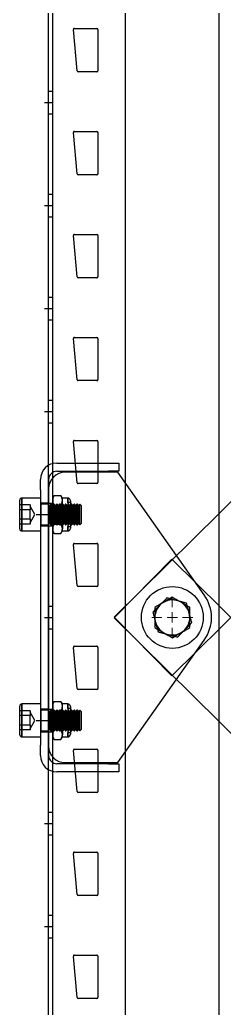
# Model space of a CAD drawing. Header units: millimetres. Extents: x 2140 to 223837, y 2113 to 170313.
# Drawn here: x 219967.7 to 220066.9, y 116754.7 to 117234.7 of the extents above; entities that cross this region are included whole.
import ezdxf

# ---------------------------------------------------------------- set-up
doc = ezdxf.new("R2010")
doc.units = ezdxf.units.MM
doc.layers.add('0_ANNOT_Dimensions', color=7, linetype='Continuous')
doc.layers.add('2.Стойка', color=7, linetype='Continuous')
for name, color, linetype, lineweight in [('16.СВЖ', 7, 'Continuous', 0), ('17.Метизы', 7, 'Continuous', 0), ('52.Труба СВЖ', 7, 'Continuous', 0), ('FORMAT', 7, 'Continuous', 0)]:
    doc.layers.add(name, color=color, linetype=linetype, lineweight=lineweight)
doc.styles.get("Standard").update_dxf_attribs({"font": 'isocpeur.ttf'})
doc.dimstyles.new('20', dxfattribs={"dimtxt": 20, "dimasz": 20, "dimexe": 10, "dimexo": 10, "dimgap": 10, "dimtad": 1, "dimdec": 0, "dimtxsty": 'Standard', "dimcen": 2.5, "dimadec": 0, "dimazin": 0, "dimtfac": 1, "dimtdec": 0, "dimtix": 1, "dimtmove": 0, "dimatfit": 3, "dimfxl": 1, "dimarcsym": 0})

# ---------------------------------------------------------------- blocks, each defined once
blk = doc.blocks.new('*U491')
at = {"layer": '2.Стойка', "color": 0, "linetype": 'ByBlock'}
for p, q in [((-120, 0), (-120, 12200)), ((-118, 0), (-118, 12200)), ((-82.67, 0), (-82.67, 12200)), ((-37.33, 0), (-37.33, 12200)), ((-106.09, 7480.45), (-108, 7500.45)), ((-107.5, 7501), (-96.55, 7501)), ((-96.05, 7500.5), (-96.05, 7480.5)), ((-96.55, 7480), (-105.6, 7480)), ((-120, 7470.5), (-118, 7470.5)), ((-122, 7465), (-118, 7465)), ((-120, 7459.5), (-118, 7459.5)), ((-106.09, 7430.45), (-108, 7450.45)), ((-107.5, 7451), (-96.55, 7451)), ((-96.05, 7450.5), (-96.05, 7430.5)), ((-96.55, 7430), (-105.6, 7430)), ((-120, 7420.5), (-118, 7420.5)), ((-122, 7415), (-118, 7415)), ((-120, 7409.5), (-118, 7409.5)), ((-106.09, 7380.45), (-108, 7400.45)), ((-107.5, 7401), (-96.55, 7401)), ((-96.05, 7400.5), (-96.05, 7380.5)), ((-96.55, 7380), (-105.6, 7380)), ((-120, 7370.5), (-118, 7370.5)), ((-122, 7365), (-118, 7365)), ((-120, 7359.5), (-118, 7359.5)), ((-106.09, 7330.45), (-108, 7350.45)), ((-107.5, 7351), (-96.55, 7351)), ((-96.05, 7350.5), (-96.05, 7330.5)), ((-96.55, 7330), (-105.6, 7330)), ((-120, 7320.5), (-118, 7320.5)), ((-122, 7315), (-118, 7315)), ((-120, 7309.5), (-118, 7309.5)), ((-107.5, 7301), (-96.55, 7301)), ((-106.09, 7280.45), (-108, 7300.45)), ((-96.05, 7300.5), (-96.05, 7280.5)), ((-96.55, 7280), (-105.6, 7280)), ((-120, 7270.5), (-118, 7270.5)), ((-122, 7265), (-118, 7265)), ((-120, 7259.5), (-118, 7259.5)), ((-106.09, 7230.45), (-108, 7250.45)), ((-107.5, 7251), (-96.55, 7251)), ((-96.05, 7250.5), (-96.05, 7230.5)), ((-96.55, 7230), (-105.6, 7230)), ((-120, 7220.5), (-118, 7220.5)), ((-122, 7215), (-118, 7215)), ((-120, 7209.5), (-118, 7209.5)), ((-106.09, 7180.45), (-108, 7200.45)), ((-107.5, 7201), (-96.55, 7201)), ((-96.05, 7200.5), (-96.05, 7180.5)), ((-96.55, 7180), (-105.6, 7180)), ((-120, 7170.5), (-118, 7170.5)), ((-122, 7165), (-118, 7165)), ((-120, 7159.5), (-118, 7159.5)), ((-106.09, 7130.45), (-108, 7150.45)), ((-107.5, 7151), (-96.55, 7151)), ((-96.05, 7150.5), (-96.05, 7130.5)), ((-96.55, 7130), (-105.6, 7130)), ((-120, 7120.5), (-118, 7120.5)), ((-122, 7115), (-118, 7115)), ((-120, 7109.5), (-118, 7109.5)), ((-106.09, 7080.45), (-108, 7100.45)), ((-107.5, 7101), (-96.55, 7101)), ((-96.05, 7100.5), (-96.05, 7080.5)), ((-96.55, 7080), (-105.6, 7080)), ((-120, 7070.5), (-118, 7070.5)), ((-122, 7065), (-118, 7065)), ((-120, 7059.5), (-118, 7059.5)), ((-106.09, 7030.45), (-108, 7050.45)), ((-107.5, 7051), (-96.55, 7051)), ((-96.05, 7050.5), (-96.05, 7030.5)), ((-96.55, 7030), (-105.6, 7030))]:
    blk.add_line(p, q, dxfattribs=at)
for centre, start, end in [((-107.5, 7500.5), 90, 185.4403), ((-96.55, 7500.5), 0, 90), ((-105.6, 7480.5), 185.4403, 270), ((-96.55, 7480.5), 270, 0), ((-107.5, 7450.5), 90, 185.4403), ((-96.55, 7450.5), 0, 90), ((-105.6, 7430.5), 185.4403, 270), ((-96.55, 7430.5), 270, 0), ((-107.5, 7400.5), 90, 185.4403), ((-96.55, 7400.5), 0, 90), ((-105.6, 7380.5), 185.4403, 270), ((-96.55, 7380.5), 270, 0), ((-107.5, 7350.5), 90, 185.4403), ((-96.55, 7350.5), 0, 90), ((-105.6, 7330.5), 185.4403, 270), ((-96.55, 7330.5), 270, 0), ((-107.5, 7300.5), 90, 185.4403), ((-96.55, 7300.5), 0, 90), ((-105.6, 7280.5), 185.4403, 270), ((-96.55, 7280.5), 270, 0), ((-107.5, 7250.5), 90, 185.4403), ((-96.55, 7250.5), 0, 90), ((-105.6, 7230.5), 185.4403, 270), ((-96.55, 7230.5), 270, 0), ((-107.5, 7200.5), 90, 185.4403), ((-96.55, 7200.5), 0, 90), ((-105.6, 7180.5), 185.4403, 270), ((-96.55, 7180.5), 270, 0), ((-107.5, 7150.5), 90, 185.4403), ((-96.55, 7150.5), 0, 90), ((-105.6, 7130.5), 185.4403, 270), ((-96.55, 7130.5), 270, 0), ((-107.5, 7100.5), 90, 185.4403), ((-96.55, 7100.5), 0, 90), ((-105.6, 7080.5), 185.4403, 270), ((-96.55, 7080.5), 270, 0), ((-107.5, 7050.5), 90, 185.4403), ((-96.55, 7050.5), 0, 90), ((-105.6, 7030.5), 185.4403, 270), ((-96.55, 7030.5), 270, 0)]:
    blk.add_arc(centre, 0.5, start, end, dxfattribs=at)
blk = doc.blocks.new('SW_CENTERMARKSYMBOL_2')
at = {"layer": 'FORMAT', "linetype": 'ByBlock'}
for p, q in [((0, 5), (0, 10)), ((-5, 0), (-10, 0)), ((0, 0), (-2.5, 0)), ((0, 0), (0, 2.5)), ((0, 0), (0, -2.5)), ((0, 0), (2.5, 0)), ((5, 0), (10, 0)), ((0, -5), (0, -10))]:
    blk.add_line(p, q, dxfattribs=at)
blk = doc.blocks.new('*D713')
at = {"layer": 'Defpoints', "color": 0, "transparency": 16777216}
for p in [(2830.15, 3195.28), (-28.28, 367.15), (-28.28, 367.15)]:
    blk.add_point(p, dxfattribs=at)
at = {"layer": '0_ANNOT_Dimensions', "color": 0, "transparency": 16777216, "insert": (2713.53, 3108.04), "char_height": 20, "attachment_point": 5, "rotation": 44.6947}
blk.add_mtext('4021', dxfattribs=at)
blk = doc.blocks.new('*U712')
at = {"color": 0, "linetype": 'ByBlock', "lineweight": -2}
for p, q in [((-56, 3242), (-31, 3242)), ((-31, 3242), (-26, 3242)), ((-26, 3242), (-26, 3238)), ((-56, 3238), (-31, 3238)), ((-26.5, 3237.5), (-52, 3237.5)), ((-26, 3238), (-31, 3238)), ((15.52, 3177.96), (-26.5, 3237.5)), ((-64, 3229), (-64, 3234)), ((-60, 3234), (-60, 3229)), ((-64, 3229), (-64, 3105)), ((-60, 3229), (-60, 3105)), ((-60, 3222.5), (-64, 3222.5)), ((-64, 3211.5), (-60, 3211.5)), ((-26.5, 3096.5), (15.52, 3156.04)), ((-60, 3122.5), (-64, 3122.5)), ((-66, 3117), (-58, 3117)), ((-64, 3111.5), (-60, 3111.5)), ((-64, 3100), (-64, 3105)), ((-60, 3105), (-60, 3100)), ((-52, 3096.5), (-26.5, 3096.5)), ((-31, 3096), (-56, 3096)), ((-31, 3092), (-56, 3092)), ((-31, 3096), (-26, 3096)), ((-26, 3092), (-31, 3092)), ((-26, 3096), (-26, 3092)), ((-56, 442), (-31, 442)), ((-31, 442), (-26, 442)), ((-26, 442), (-26, 438)), ((-56, 438), (-31, 438)), ((-26.5, 437.5), (-52, 437.5)), ((-26, 438), (-31, 438)), ((15.52, 377.96), (-26.5, 437.5)), ((-64, 429), (-64, 434)), ((-60, 434), (-60, 429)), ((-64, 429), (-64, 305)), ((-60, 429), (-60, 305)), ((-60, 422.5), (-64, 422.5)), ((-64, 411.5), (-60, 411.5)), ((-26.5, 296.5), (15.52, 356.04)), ((-60, 322.5), (-64, 322.5)), ((-66, 317), (-58, 317)), ((-64, 311.5), (-60, 311.5)), ((-64, 300), (-64, 305)), ((-60, 305), (-60, 300)), ((-31, 296), (-56, 296)), ((-52, 296.5), (-26.5, 296.5)), ((-31, 296), (-26, 296)), ((-26, 296), (-26, 292)), ((-31, 292), (-56, 292)), ((-26, 292), (-31, 292))]:
    blk.add_line(p, q, dxfattribs=at)
for centre, radius, start, end in [((-56, 3234), 8, 90, 180), ((-56, 3234), 4, 90, 180), ((-52, 3229.5), 8, 90, 180), ((0, 3167), 19, 324.7875, 35.2125), ((-52, 3104.5), 8, 180, 270), ((-56, 3100), 8, 180, 270), ((-56, 3100), 4, 180, 270), ((-56, 434), 8, 90, 180), ((-56, 434), 4, 90, 180), ((-52, 429.5), 8, 90, 180), ((0, 367), 19, 324.7875, 35.2125), ((-52, 304.5), 8, 180, 270), ((-56, 300), 8, 180, 270), ((-56, 300), 4, 180, 270)]:
    blk.add_arc(centre, radius, start, end, dxfattribs=at)
at = {"layer": '17.Метизы', "color": 0, "linetype": 'ByBlock', "lineweight": -2}
for p, q in [((-57.29, 3226.24), (-58, 3225)), ((-57.29, 3226.24), (-54.01, 3226.24)), ((-53.3, 3225), (-54.01, 3226.24)), ((-74, 3217), (-74, 3224)), ((-69, 3221.63), (-74, 3221.63)), ((-64, 3225), (-73, 3225)), ((-73, 3225), (-73, 3217)), ((-73, 3209), (-73, 3225)), ((-69, 3221.63), (-69, 3220.47)), ((-66.68, 3217), (-69, 3221.01)), ((-60.08, 3222), (-63.6, 3222)), ((-63.6, 3212.01), (-63.6, 3221.99)), ((-60.08, 3212), (-60.08, 3222)), ((-60, 3221.89), (-60.08, 3222)), ((-59.5, 3221.17), (-60, 3221.89)), ((-58.92, 3222), (-59.5, 3221.17)), ((-59.5, 3212.83), (-59.5, 3221.17)), ((-58.67, 3222), (-58.92, 3222)), ((-58.92, 3212), (-58.92, 3222)), ((-58.09, 3221.17), (-58.67, 3222)), ((-58.67, 3212), (-58.67, 3222)), ((-58, 3221.3), (-58.09, 3221.17)), ((-58.09, 3212.83), (-58.09, 3221.17)), ((-58, 3225), (-58, 3223.93)), ((-58, 3223.93), (-58, 3217)), ((-57.97, 3222), (-58, 3222)), ((-57.51, 3222), (-58, 3221.3)), ((-57.97, 3222), (-57.97, 3217)), ((-57.45, 3221.25), (-57.97, 3222)), ((-57.51, 3212), (-57.51, 3222)), ((-57.26, 3222), (-57.51, 3222)), ((-57.45, 3221.25), (-57.45, 3212.75)), ((-50.73, 3221.25), (-57.45, 3221.25)), ((-57.29, 3221.62), (-54.01, 3221.62)), ((-57.26, 3212), (-57.26, 3222)), ((-56.68, 3221.17), (-57.26, 3222)), ((-56.1, 3222), (-56.68, 3221.17)), ((-56.68, 3212.83), (-56.68, 3221.17)), ((-56.1, 3212), (-56.1, 3222)), ((-55.85, 3222), (-56.1, 3222)), ((-55.85, 3212), (-55.85, 3222)), ((-55.27, 3221.17), (-55.85, 3222)), ((-54.69, 3222), (-55.27, 3221.17)), ((-55.27, 3212.83), (-55.27, 3221.17)), ((-54.69, 3212), (-54.69, 3222)), ((-54.44, 3222), (-54.69, 3222)), ((-54.44, 3212), (-54.44, 3222)), ((-53.86, 3221.17), (-54.44, 3222)), ((-53.28, 3222), (-53.86, 3221.17)), ((-53.86, 3212.83), (-53.86, 3221.17)), ((-50.73, 3225), (-53.3, 3225)), ((-53.3, 3223.93), (-53.3, 3225)), ((-53.3, 3217), (-53.3, 3223.93)), ((-53.28, 3212), (-53.28, 3222)), ((-53.03, 3222), (-53.28, 3222)), ((-53.03, 3212), (-53.03, 3222)), ((-52.45, 3221.17), (-53.03, 3222)), ((-51.87, 3222), (-52.45, 3221.17)), ((-52.45, 3212.83), (-52.45, 3221.17)), ((-51.87, 3212), (-51.87, 3222)), ((-51.63, 3222), (-51.87, 3222)), ((-51.63, 3212), (-51.63, 3222)), ((-51.05, 3221.17), (-51.63, 3222)), ((-50.47, 3222), (-51.05, 3221.17)), ((-51.05, 3212.83), (-51.05, 3221.17)), ((-50.73, 3225), (-50.73, 3217)), ((-50.73, 3222.86), (-50.73, 3225)), ((-50.73, 3222.86), (-50.73, 3224.99)), ((-50.73, 3222.86), (-50.73, 3217)), ((-49.44, 3222.86), (-50.73, 3222.86)), ((-50.47, 3212), (-50.47, 3222)), ((-50.22, 3222), (-50.47, 3222)), ((-50.22, 3212), (-50.22, 3222)), ((-49.64, 3221.17), (-50.22, 3222)), ((-49.44, 3221.45), (-49.64, 3221.17)), ((-49.64, 3212.83), (-49.64, 3221.17)), ((-49.44, 3223.71), (-49.44, 3217)), ((-49.06, 3222), (-49.44, 3221.45)), ((-48.81, 3222), (-49.06, 3222)), ((-49.06, 3212), (-49.06, 3222)), ((-48.23, 3221.17), (-48.81, 3222)), ((-48.81, 3212), (-48.81, 3222)), ((-47.65, 3222), (-48.23, 3221.17)), ((-48.23, 3212.83), (-48.23, 3221.17)), ((-47.4, 3222), (-47.65, 3222)), ((-47.65, 3212), (-47.65, 3222)), ((-46.82, 3221.17), (-47.4, 3222)), ((-47.4, 3212), (-47.4, 3222)), ((-46.24, 3222), (-46.82, 3221.17)), ((-46.82, 3212.83), (-46.82, 3221.17)), ((-45.99, 3222), (-46.24, 3222)), ((-46.24, 3212), (-46.24, 3222)), ((-45.41, 3221.17), (-45.99, 3222)), ((-45.99, 3212), (-45.99, 3222)), ((-44.83, 3222), (-45.41, 3221.17)), ((-45.41, 3212.83), (-45.41, 3221.17)), ((-44, 3221.17), (-44.83, 3222)), ((-44.83, 3222), (-44.83, 3222)), ((-44.83, 3217), (-44.83, 3222)), ((-44.83, 3212), (-44.83, 3222)), ((-44, 3217), (-44, 3221.17)), ((-69, 3219.32), (-74, 3219.32)), ((-74, 3210), (-74, 3217)), ((-73, 3217), (-73, 3209)), ((-69, 3220.47), (-69, 3219.32)), ((-69, 3217), (-69, 3219.32)), ((-69, 3214.68), (-69, 3217)), ((-69, 3212.99), (-66.68, 3217)), ((-66, 3217), (-58, 3217)), ((-58, 3217), (-58, 3210.07)), ((-57.97, 3217), (-57.97, 3212)), ((-53.3, 3217), (-53.3, 3210.07)), ((-50.73, 3217), (-50.73, 3209)), ((-50.73, 3217), (-50.73, 3211.14)), ((-49.44, 3217), (-49.44, 3210.29)), ((-44.83, 3212), (-44.83, 3217)), ((-44, 3212.83), (-44, 3217)), ((-69, 3214.68), (-74, 3214.68)), ((-69, 3212.37), (-74, 3212.37)), ((-69, 3214.68), (-69, 3213.53)), ((-69, 3213.53), (-69, 3212.37)), ((-63.6, 3212), (-60.08, 3212)), ((-60.08, 3212), (-60, 3212.11)), ((-60, 3212.11), (-59.5, 3212.83)), ((-59.5, 3212.83), (-58.92, 3212)), ((-58.92, 3212), (-58.67, 3212)), ((-58.67, 3212), (-58.09, 3212.83)), ((-58.09, 3212.83), (-58, 3212.7)), ((-58, 3212.7), (-57.51, 3212)), ((-58, 3212), (-57.97, 3212)), ((-57.97, 3212), (-57.45, 3212.75)), ((-57.51, 3212), (-57.26, 3212)), ((-57.45, 3212.75), (-50.73, 3212.75)), ((-57.29, 3212.38), (-54.01, 3212.38)), ((-57.26, 3212), (-56.68, 3212.83)), ((-56.68, 3212.83), (-56.1, 3212)), ((-56.1, 3212), (-55.85, 3212)), ((-55.85, 3212), (-55.27, 3212.83)), ((-55.27, 3212.83), (-54.69, 3212)), ((-54.69, 3212), (-54.44, 3212)), ((-54.44, 3212), (-53.86, 3212.83)), ((-53.86, 3212.83), (-53.28, 3212)), ((-53.28, 3212), (-53.03, 3212)), ((-53.03, 3212), (-52.45, 3212.83)), ((-52.45, 3212.83), (-51.87, 3212)), ((-51.87, 3212), (-51.63, 3212)), ((-51.63, 3212), (-51.05, 3212.83)), ((-51.05, 3212.83), (-50.47, 3212)), ((-50.47, 3212), (-50.22, 3212)), ((-50.22, 3212), (-49.64, 3212.83)), ((-49.64, 3212.83), (-49.44, 3212.55)), ((-49.44, 3212.55), (-49.06, 3212)), ((-49.06, 3212), (-48.81, 3212)), ((-48.81, 3212), (-48.23, 3212.83)), ((-48.23, 3212.83), (-47.65, 3212)), ((-47.65, 3212), (-47.4, 3212)), ((-47.4, 3212), (-46.82, 3212.83)), ((-46.82, 3212.83), (-46.24, 3212)), ((-46.24, 3212), (-45.99, 3212)), ((-45.99, 3212), (-45.41, 3212.83)), ((-45.41, 3212.83), (-44.83, 3212)), ((-44.83, 3212), (-44, 3212.83)), ((-44.83, 3212), (-44.83, 3212)), ((-73, 3209), (-64, 3209)), ((-58, 3210.07), (-58, 3209)), ((-58, 3209), (-57.29, 3207.76)), ((-57.29, 3207.76), (-54.01, 3207.76)), ((-54.01, 3207.76), (-53.3, 3209)), ((-53.3, 3209), (-53.3, 3210.07)), ((-53.3, 3209), (-50.73, 3209)), ((-50.73, 3211.14), (-49.44, 3211.14)), ((-50.73, 3211.14), (-50.73, 3209.01)), ((-50.73, 3209), (-50.73, 3211.14)), ((-64, 3125), (-73, 3125)), ((-73, 3125), (-73, 3117)), ((-73, 3109), (-73, 3125)), ((-57.29, 3126.24), (-58, 3125)), ((-58, 3125), (-58, 3123.93)), ((-57.29, 3126.24), (-54.01, 3126.24)), ((-53.3, 3125), (-54.01, 3126.24)), ((-50.73, 3125), (-53.3, 3125)), ((-53.3, 3123.93), (-53.3, 3125)), ((-50.73, 3125), (-50.73, 3117)), ((-50.73, 3122.86), (-50.73, 3125)), ((-50.73, 3122.86), (-50.73, 3124.99)), ((-74, 3117), (-74, 3124)), ((-69, 3121.63), (-74, 3121.63)), ((-69, 3121.63), (-69, 3120.47)), ((-66.68, 3117), (-69, 3121.01)), ((-69, 3120.47), (-69, 3119.32)), ((-60.08, 3122), (-63.6, 3122)), ((-63.6, 3112.01), (-63.6, 3121.99)), ((-60.08, 3112), (-60.08, 3122)), ((-60, 3121.89), (-60.08, 3122)), ((-59.5, 3121.17), (-60, 3121.89)), ((-58.92, 3122), (-59.5, 3121.17)), ((-59.5, 3112.83), (-59.5, 3121.17)), ((-58.67, 3122), (-58.92, 3122)), ((-58.92, 3112), (-58.92, 3122)), ((-58.09, 3121.17), (-58.67, 3122)), ((-58.67, 3112), (-58.67, 3122)), ((-58, 3121.3), (-58.09, 3121.17)), ((-58.09, 3112.83), (-58.09, 3121.17)), ((-58, 3123.93), (-58, 3117)), ((-57.97, 3122), (-58, 3122)), ((-57.51, 3122), (-58, 3121.3)), ((-57.97, 3122), (-57.97, 3117)), ((-57.45, 3121.25), (-57.97, 3122)), ((-57.51, 3112), (-57.51, 3122)), ((-57.26, 3122), (-57.51, 3122)), ((-57.45, 3121.25), (-57.45, 3112.75)), ((-50.73, 3121.25), (-57.45, 3121.25)), ((-57.29, 3121.62), (-54.01, 3121.62)), ((-57.26, 3112), (-57.26, 3122)), ((-56.68, 3121.17), (-57.26, 3122)), ((-56.1, 3122), (-56.68, 3121.17)), ((-56.68, 3112.83), (-56.68, 3121.17)), ((-56.1, 3112), (-56.1, 3122)), ((-55.85, 3122), (-56.1, 3122)), ((-55.85, 3112), (-55.85, 3122)), ((-55.27, 3121.17), (-55.85, 3122)), ((-54.69, 3122), (-55.27, 3121.17)), ((-55.27, 3112.83), (-55.27, 3121.17)), ((-54.69, 3112), (-54.69, 3122)), ((-54.44, 3122), (-54.69, 3122)), ((-54.44, 3112), (-54.44, 3122)), ((-53.86, 3121.17), (-54.44, 3122)), ((-53.28, 3122), (-53.86, 3121.17)), ((-53.86, 3112.83), (-53.86, 3121.17)), ((-53.3, 3117), (-53.3, 3123.93)), ((-53.28, 3112), (-53.28, 3122)), ((-53.03, 3122), (-53.28, 3122)), ((-53.03, 3112), (-53.03, 3122)), ((-52.45, 3121.17), (-53.03, 3122)), ((-51.87, 3122), (-52.45, 3121.17)), ((-52.45, 3112.83), (-52.45, 3121.17)), ((-51.87, 3112), (-51.87, 3122)), ((-51.63, 3122), (-51.87, 3122)), ((-51.63, 3112), (-51.63, 3122)), ((-51.05, 3121.17), (-51.63, 3122)), ((-50.47, 3122), (-51.05, 3121.17)), ((-51.05, 3112.83), (-51.05, 3121.17)), ((-50.73, 3122.86), (-50.73, 3117)), ((-49.44, 3122.86), (-50.73, 3122.86)), ((-50.47, 3112), (-50.47, 3122)), ((-50.22, 3122), (-50.47, 3122)), ((-50.22, 3112), (-50.22, 3122)), ((-49.64, 3121.17), (-50.22, 3122)), ((-49.44, 3121.45), (-49.64, 3121.17)), ((-49.64, 3112.83), (-49.64, 3121.17)), ((-49.44, 3123.71), (-49.44, 3117)), ((-49.06, 3122), (-49.44, 3121.45)), ((-48.81, 3122), (-49.06, 3122)), ((-49.06, 3112), (-49.06, 3122)), ((-48.23, 3121.17), (-48.81, 3122)), ((-48.81, 3112), (-48.81, 3122)), ((-47.65, 3122), (-48.23, 3121.17)), ((-48.23, 3112.83), (-48.23, 3121.17)), ((-47.4, 3122), (-47.65, 3122)), ((-47.65, 3112), (-47.65, 3122)), ((-46.82, 3121.17), (-47.4, 3122)), ((-47.4, 3112), (-47.4, 3122)), ((-46.24, 3122), (-46.82, 3121.17)), ((-46.82, 3112.83), (-46.82, 3121.17)), ((-45.99, 3122), (-46.24, 3122)), ((-46.24, 3112), (-46.24, 3122)), ((-45.41, 3121.17), (-45.99, 3122)), ((-45.99, 3112), (-45.99, 3122)), ((-44.83, 3122), (-45.41, 3121.17)), ((-45.41, 3112.83), (-45.41, 3121.17)), ((-44.83, 3122), (-44.83, 3122)), ((-44, 3121.17), (-44.83, 3122)), ((-44.83, 3117), (-44.83, 3122)), ((-44.83, 3112), (-44.83, 3122)), ((-44, 3117), (-44, 3121.17)), ((-69, 3119.32), (-74, 3119.32)), ((-74, 3110), (-74, 3117)), ((-73, 3117), (-73, 3109)), ((-69, 3117), (-69, 3119.32)), ((-69, 3114.68), (-69, 3117)), ((-69, 3112.99), (-66.68, 3117)), ((-58, 3117), (-58, 3110.07)), ((-57.97, 3117), (-57.97, 3112)), ((-53.3, 3117), (-53.3, 3110.07)), ((-50.73, 3117), (-50.73, 3109)), ((-50.73, 3117), (-50.73, 3111.14)), ((-49.44, 3117), (-49.44, 3110.29)), ((-44.83, 3112), (-44.83, 3117)), ((-44, 3112.83), (-44, 3117)), ((-69, 3114.68), (-74, 3114.68)), ((-69, 3112.37), (-74, 3112.37)), ((-69, 3114.68), (-69, 3113.53)), ((-69, 3113.53), (-69, 3112.37)), ((-63.6, 3112), (-60.08, 3112)), ((-60.08, 3112), (-60, 3112.11)), ((-60, 3112.11), (-59.5, 3112.83)), ((-59.5, 3112.83), (-58.92, 3112)), ((-58.92, 3112), (-58.67, 3112)), ((-58.67, 3112), (-58.09, 3112.83)), ((-58.09, 3112.83), (-58, 3112.7)), ((-58, 3112.7), (-57.51, 3112)), ((-58, 3112), (-57.97, 3112)), ((-57.97, 3112), (-57.45, 3112.75)), ((-57.51, 3112), (-57.26, 3112)), ((-57.45, 3112.75), (-50.73, 3112.75)), ((-57.29, 3112.38), (-54.01, 3112.38)), ((-57.26, 3112), (-56.68, 3112.83)), ((-56.68, 3112.83), (-56.1, 3112)), ((-56.1, 3112), (-55.85, 3112)), ((-55.85, 3112), (-55.27, 3112.83)), ((-55.27, 3112.83), (-54.69, 3112)), ((-54.69, 3112), (-54.44, 3112)), ((-54.44, 3112), (-53.86, 3112.83)), ((-53.86, 3112.83), (-53.28, 3112)), ((-53.28, 3112), (-53.03, 3112)), ((-53.03, 3112), (-52.45, 3112.83)), ((-52.45, 3112.83), (-51.87, 3112)), ((-51.87, 3112), (-51.63, 3112)), ((-51.63, 3112), (-51.05, 3112.83)), ((-51.05, 3112.83), (-50.47, 3112)), ((-50.73, 3111.14), (-49.44, 3111.14)), ((-50.73, 3111.14), (-50.73, 3109.01)), ((-50.73, 3109), (-50.73, 3111.14)), ((-50.47, 3112), (-50.22, 3112)), ((-50.22, 3112), (-49.64, 3112.83)), ((-49.64, 3112.83), (-49.44, 3112.55)), ((-49.44, 3112.55), (-49.06, 3112)), ((-49.06, 3112), (-48.81, 3112)), ((-48.81, 3112), (-48.23, 3112.83)), ((-48.23, 3112.83), (-47.65, 3112)), ((-47.65, 3112), (-47.4, 3112)), ((-47.4, 3112), (-46.82, 3112.83)), ((-46.82, 3112.83), (-46.24, 3112)), ((-46.24, 3112), (-45.99, 3112)), ((-45.99, 3112), (-45.41, 3112.83)), ((-45.41, 3112.83), (-44.83, 3112)), ((-44.83, 3112), (-44, 3112.83)), ((-44.83, 3112), (-44.83, 3112)), ((-73, 3109), (-64, 3109)), ((-58, 3110.07), (-58, 3109)), ((-58, 3109), (-57.29, 3107.76)), ((-57.29, 3107.76), (-54.01, 3107.76)), ((-54.01, 3107.76), (-53.3, 3109)), ((-53.3, 3109), (-53.3, 3110.07)), ((-53.3, 3109), (-50.73, 3109)), ((-74, 417), (-74, 424)), ((-64, 425), (-73, 425)), ((-73, 425), (-73, 417)), ((-73, 409), (-73, 425)), ((-57.29, 426.24), (-58, 425)), ((-58, 425), (-58, 423.93)), ((-58, 423.93), (-58, 417)), ((-57.29, 426.24), (-54.01, 426.24)), ((-53.3, 425), (-54.01, 426.24)), ((-50.73, 425), (-53.3, 425)), ((-53.3, 423.93), (-53.3, 425)), ((-53.3, 417), (-53.3, 423.93)), ((-50.73, 425), (-50.73, 417)), ((-50.73, 422.86), (-50.73, 425)), ((-50.73, 422.86), (-50.73, 424.99)), ((-50.73, 422.86), (-50.73, 417)), ((-49.44, 422.86), (-50.73, 422.86)), ((-49.44, 423.71), (-49.44, 417)), ((-69, 421.63), (-74, 421.63)), ((-69, 419.32), (-74, 419.32)), ((-69, 421.63), (-69, 420.47)), ((-66.68, 417), (-69, 421.01)), ((-69, 420.47), (-69, 419.32)), ((-69, 417), (-69, 419.32)), ((-60.08, 422), (-63.6, 422)), ((-63.6, 412.01), (-63.6, 421.99)), ((-60.08, 412), (-60.08, 422)), ((-60, 421.89), (-60.08, 422)), ((-59.5, 421.17), (-60, 421.89)), ((-58.92, 422), (-59.5, 421.17)), ((-59.5, 412.83), (-59.5, 421.17)), ((-58.67, 422), (-58.92, 422)), ((-58.92, 412), (-58.92, 422)), ((-58.09, 421.17), (-58.67, 422)), ((-58.67, 412), (-58.67, 422)), ((-58, 421.3), (-58.09, 421.17)), ((-58.09, 412.83), (-58.09, 421.17)), ((-57.97, 422), (-58, 422)), ((-57.51, 422), (-58, 421.3)), ((-57.97, 422), (-57.97, 417)), ((-57.45, 421.25), (-57.97, 422)), ((-57.51, 412), (-57.51, 422)), ((-57.26, 422), (-57.51, 422)), ((-57.45, 421.25), (-57.45, 412.75)), ((-50.73, 421.25), (-57.45, 421.25)), ((-57.29, 421.62), (-54.01, 421.62)), ((-57.26, 412), (-57.26, 422)), ((-56.68, 421.17), (-57.26, 422)), ((-56.1, 422), (-56.68, 421.17)), ((-56.68, 412.83), (-56.68, 421.17)), ((-56.1, 412), (-56.1, 422)), ((-55.85, 422), (-56.1, 422)), ((-55.85, 412), (-55.85, 422)), ((-55.27, 421.17), (-55.85, 422)), ((-54.69, 422), (-55.27, 421.17)), ((-55.27, 412.83), (-55.27, 421.17)), ((-54.69, 412), (-54.69, 422)), ((-54.44, 422), (-54.69, 422)), ((-54.44, 412), (-54.44, 422)), ((-53.86, 421.17), (-54.44, 422)), ((-53.28, 422), (-53.86, 421.17)), ((-53.86, 412.83), (-53.86, 421.17)), ((-53.28, 412), (-53.28, 422)), ((-53.03, 422), (-53.28, 422)), ((-53.03, 412), (-53.03, 422)), ((-52.45, 421.17), (-53.03, 422)), ((-51.87, 422), (-52.45, 421.17)), ((-52.45, 412.83), (-52.45, 421.17)), ((-51.87, 412), (-51.87, 422)), ((-51.63, 422), (-51.87, 422)), ((-51.63, 412), (-51.63, 422)), ((-51.05, 421.17), (-51.63, 422)), ((-50.47, 422), (-51.05, 421.17)), ((-51.05, 412.83), (-51.05, 421.17)), ((-50.47, 412), (-50.47, 422)), ((-50.22, 422), (-50.47, 422)), ((-50.22, 412), (-50.22, 422)), ((-49.64, 421.17), (-50.22, 422)), ((-49.44, 421.45), (-49.64, 421.17)), ((-49.64, 412.83), (-49.64, 421.17)), ((-49.06, 422), (-49.44, 421.45)), ((-48.81, 422), (-49.06, 422)), ((-49.06, 412), (-49.06, 422)), ((-48.23, 421.17), (-48.81, 422)), ((-48.81, 412), (-48.81, 422)), ((-47.65, 422), (-48.23, 421.17)), ((-48.23, 412.83), (-48.23, 421.17)), ((-47.4, 422), (-47.65, 422)), ((-47.65, 412), (-47.65, 422)), ((-46.82, 421.17), (-47.4, 422)), ((-47.4, 412), (-47.4, 422)), ((-46.24, 422), (-46.82, 421.17)), ((-46.82, 412.83), (-46.82, 421.17)), ((-45.99, 422), (-46.24, 422)), ((-46.24, 412), (-46.24, 422)), ((-45.41, 421.17), (-45.99, 422)), ((-45.99, 412), (-45.99, 422)), ((-44.83, 422), (-45.41, 421.17)), ((-45.41, 412.83), (-45.41, 421.17)), ((-44, 421.17), (-44.83, 422)), ((-44.83, 422), (-44.83, 422)), ((-44.83, 417), (-44.83, 422)), ((-44.83, 412), (-44.83, 422)), ((-44, 417), (-44, 421.17)), ((-74, 410), (-74, 417)), ((-69, 414.68), (-74, 414.68)), ((-73, 417), (-73, 409)), ((-69, 414.68), (-69, 417)), ((-69, 412.99), (-66.68, 417)), ((-69, 414.68), (-69, 413.53)), ((-69, 413.53), (-69, 412.37)), ((-66, 417), (-58, 417)), ((-60, 412.11), (-59.5, 412.83)), ((-59.5, 412.83), (-58.92, 412)), ((-58.67, 412), (-58.09, 412.83)), ((-58.09, 412.83), (-58, 412.7)), ((-58, 417), (-58, 410.07)), ((-57.97, 417), (-57.97, 412)), ((-57.26, 412), (-56.68, 412.83)), ((-56.68, 412.83), (-56.1, 412)), ((-55.85, 412), (-55.27, 412.83)), ((-55.27, 412.83), (-54.69, 412)), ((-54.44, 412), (-53.86, 412.83)), ((-53.86, 412.83), (-53.28, 412)), ((-53.3, 417), (-53.3, 410.07)), ((-53.03, 412), (-52.45, 412.83)), ((-52.45, 412.83), (-51.87, 412)), ((-51.63, 412), (-51.05, 412.83)), ((-51.05, 412.83), (-50.47, 412)), ((-50.73, 417), (-50.73, 409)), ((-50.73, 417), (-50.73, 411.14)), ((-50.22, 412), (-49.64, 412.83)), ((-49.64, 412.83), (-49.44, 412.55)), ((-49.44, 417), (-49.44, 410.29)), ((-48.81, 412), (-48.23, 412.83)), ((-48.23, 412.83), (-47.65, 412)), ((-47.4, 412), (-46.82, 412.83)), ((-46.82, 412.83), (-46.24, 412)), ((-45.99, 412), (-45.41, 412.83)), ((-45.41, 412.83), (-44.83, 412)), ((-44.83, 412), (-44.83, 417)), ((-44.83, 412), (-44, 412.83)), ((-44, 412.83), (-44, 417)), ((-69, 412.37), (-74, 412.37)), ((-73, 409), (-64, 409)), ((-63.6, 412), (-60.08, 412)), ((-60.08, 412), (-60, 412.11)), ((-58.92, 412), (-58.67, 412)), ((-58, 412.7), (-57.51, 412)), ((-58, 412), (-57.97, 412)), ((-58, 410.07), (-58, 409)), ((-58, 409), (-57.29, 407.76)), ((-57.97, 412), (-57.45, 412.75)), ((-57.51, 412), (-57.26, 412)), ((-57.45, 412.75), (-50.73, 412.75)), ((-57.29, 412.38), (-54.01, 412.38)), ((-56.1, 412), (-55.85, 412)), ((-54.69, 412), (-54.44, 412)), ((-54.01, 407.76), (-53.3, 409)), ((-53.3, 409), (-53.3, 410.07)), ((-53.3, 409), (-50.73, 409)), ((-53.28, 412), (-53.03, 412)), ((-51.87, 412), (-51.63, 412)), ((-50.73, 411.14), (-49.44, 411.14)), ((-50.73, 411.14), (-50.73, 409.01)), ((-50.73, 409), (-50.73, 411.14)), ((-50.47, 412), (-50.22, 412)), ((-49.44, 412.55), (-49.06, 412)), ((-49.06, 412), (-48.81, 412)), ((-47.65, 412), (-47.4, 412)), ((-46.24, 412), (-45.99, 412)), ((-44.83, 412), (-44.83, 412)), ((-57.29, 407.76), (-54.01, 407.76)), ((-74, 317), (-74, 324)), ((-69, 321.63), (-74, 321.63)), ((-64, 325), (-73, 325)), ((-73, 325), (-73, 317)), ((-73, 309), (-73, 325)), ((-69, 321.63), (-69, 320.47)), ((-60.08, 322), (-63.6, 322)), ((-63.6, 312.01), (-63.6, 321.99)), ((-60.08, 312), (-60.08, 322)), ((-60, 321.89), (-60.08, 322)), ((-59.5, 321.17), (-60, 321.89)), ((-58.92, 322), (-59.5, 321.17)), ((-58.67, 322), (-58.92, 322)), ((-58.92, 312), (-58.92, 322)), ((-58.09, 321.17), (-58.67, 322)), ((-58.67, 312), (-58.67, 322)), ((-57.29, 326.24), (-58, 325)), ((-58, 325), (-58, 323.93)), ((-58, 323.93), (-58, 317)), ((-57.97, 322), (-58, 322)), ((-57.51, 322), (-58, 321.3)), ((-57.97, 322), (-57.97, 317)), ((-57.45, 321.25), (-57.97, 322)), ((-57.51, 312), (-57.51, 322)), ((-57.26, 322), (-57.51, 322)), ((-57.29, 326.24), (-54.01, 326.24)), ((-57.29, 321.62), (-54.01, 321.62)), ((-57.26, 312), (-57.26, 322)), ((-56.68, 321.17), (-57.26, 322)), ((-56.1, 322), (-56.68, 321.17)), ((-56.1, 312), (-56.1, 322)), ((-55.85, 322), (-56.1, 322)), ((-55.85, 312), (-55.85, 322)), ((-55.27, 321.17), (-55.85, 322)), ((-54.69, 322), (-55.27, 321.17)), ((-54.69, 312), (-54.69, 322)), ((-54.44, 322), (-54.69, 322)), ((-54.44, 312), (-54.44, 322)), ((-53.86, 321.17), (-54.44, 322)), ((-53.3, 325), (-54.01, 326.24)), ((-53.28, 322), (-53.86, 321.17)), ((-50.73, 325), (-53.3, 325)), ((-53.3, 323.93), (-53.3, 325)), ((-53.3, 317), (-53.3, 323.93)), ((-53.28, 312), (-53.28, 322)), ((-53.03, 322), (-53.28, 322)), ((-53.03, 312), (-53.03, 322)), ((-52.45, 321.17), (-53.03, 322)), ((-51.87, 322), (-52.45, 321.17)), ((-51.87, 312), (-51.87, 322)), ((-51.63, 322), (-51.87, 322)), ((-51.63, 312), (-51.63, 322)), ((-51.05, 321.17), (-51.63, 322)), ((-50.47, 322), (-51.05, 321.17)), ((-50.73, 325), (-50.73, 317)), ((-50.73, 322.86), (-50.73, 325)), ((-50.73, 322.86), (-50.73, 324.99)), ((-50.73, 322.86), (-50.73, 317)), ((-49.44, 322.86), (-50.73, 322.86)), ((-50.47, 312), (-50.47, 322)), ((-50.22, 322), (-50.47, 322)), ((-50.22, 312), (-50.22, 322)), ((-49.64, 321.17), (-50.22, 322)), ((-49.44, 323.71), (-49.44, 317)), ((-49.06, 322), (-49.44, 321.45)), ((-48.81, 322), (-49.06, 322)), ((-49.06, 312), (-49.06, 322)), ((-48.23, 321.17), (-48.81, 322)), ((-48.81, 312), (-48.81, 322)), ((-47.65, 322), (-48.23, 321.17)), ((-47.4, 322), (-47.65, 322)), ((-47.65, 312), (-47.65, 322)), ((-46.82, 321.17), (-47.4, 322)), ((-47.4, 312), (-47.4, 322)), ((-46.24, 322), (-46.82, 321.17)), ((-45.99, 322), (-46.24, 322)), ((-46.24, 312), (-46.24, 322)), ((-45.41, 321.17), (-45.99, 322)), ((-45.99, 312), (-45.99, 322)), ((-44.83, 322), (-45.41, 321.17)), ((-44.83, 322), (-44.83, 322)), ((-44, 321.17), (-44.83, 322)), ((-44.83, 317), (-44.83, 322)), ((-44.83, 312), (-44.83, 322)), ((-69, 319.32), (-74, 319.32)), ((-74, 310), (-74, 317)), ((-73, 317), (-73, 309)), ((-66.68, 317), (-69, 321.01)), ((-69, 320.47), (-69, 319.32)), ((-69, 317), (-69, 319.32)), ((-69, 314.68), (-69, 317)), ((-69, 312.99), (-66.68, 317)), ((-59.5, 312.83), (-59.5, 321.17)), ((-58, 321.3), (-58.09, 321.17)), ((-58.09, 312.83), (-58.09, 321.17)), ((-58, 317), (-58, 310.07)), ((-57.97, 317), (-57.97, 312)), ((-57.45, 321.25), (-57.45, 312.75)), ((-50.73, 321.25), (-57.45, 321.25)), ((-56.68, 312.83), (-56.68, 321.17)), ((-55.27, 312.83), (-55.27, 321.17)), ((-53.86, 312.83), (-53.86, 321.17)), ((-53.3, 317), (-53.3, 310.07)), ((-52.45, 312.83), (-52.45, 321.17)), ((-51.05, 312.83), (-51.05, 321.17)), ((-50.73, 317), (-50.73, 309)), ((-50.73, 317), (-50.73, 311.14)), ((-49.44, 321.45), (-49.64, 321.17)), ((-49.64, 312.83), (-49.64, 321.17)), ((-49.44, 317), (-49.44, 310.29)), ((-48.23, 312.83), (-48.23, 321.17)), ((-46.82, 312.83), (-46.82, 321.17)), ((-45.41, 312.83), (-45.41, 321.17)), ((-44.83, 312), (-44.83, 317)), ((-44, 317), (-44, 321.17)), ((-44, 312.83), (-44, 317)), ((-69, 314.68), (-74, 314.68)), ((-69, 312.37), (-74, 312.37)), ((-69, 314.68), (-69, 313.53)), ((-69, 313.53), (-69, 312.37)), ((-60.08, 312), (-60, 312.11)), ((-60, 312.11), (-59.5, 312.83)), ((-59.5, 312.83), (-58.92, 312)), ((-58.67, 312), (-58.09, 312.83)), ((-58.09, 312.83), (-58, 312.7)), ((-58, 312.7), (-57.51, 312)), ((-57.97, 312), (-57.45, 312.75)), ((-57.45, 312.75), (-50.73, 312.75)), ((-57.29, 312.38), (-54.01, 312.38)), ((-57.26, 312), (-56.68, 312.83)), ((-56.68, 312.83), (-56.1, 312)), ((-55.85, 312), (-55.27, 312.83)), ((-55.27, 312.83), (-54.69, 312)), ((-54.44, 312), (-53.86, 312.83)), ((-53.86, 312.83), (-53.28, 312)), ((-53.03, 312), (-52.45, 312.83)), ((-52.45, 312.83), (-51.87, 312)), ((-51.63, 312), (-51.05, 312.83)), ((-51.05, 312.83), (-50.47, 312)), ((-50.22, 312), (-49.64, 312.83)), ((-49.64, 312.83), (-49.44, 312.55)), ((-49.44, 312.55), (-49.06, 312)), ((-48.81, 312), (-48.23, 312.83)), ((-48.23, 312.83), (-47.65, 312)), ((-47.4, 312), (-46.82, 312.83)), ((-46.82, 312.83), (-46.24, 312)), ((-45.99, 312), (-45.41, 312.83)), ((-45.41, 312.83), (-44.83, 312)), ((-44.83, 312), (-44, 312.83)), ((-73, 309), (-64, 309)), ((-63.6, 312), (-60.08, 312)), ((-58.92, 312), (-58.67, 312)), ((-58, 312), (-57.97, 312)), ((-58, 310.07), (-58, 309)), ((-58, 309), (-57.29, 307.76)), ((-57.51, 312), (-57.26, 312)), ((-57.29, 307.76), (-54.01, 307.76)), ((-56.1, 312), (-55.85, 312)), ((-54.69, 312), (-54.44, 312)), ((-54.01, 307.76), (-53.3, 309)), ((-53.3, 309), (-53.3, 310.07)), ((-53.3, 309), (-50.73, 309)), ((-53.28, 312), (-53.03, 312)), ((-51.87, 312), (-51.63, 312)), ((-50.73, 311.14), (-49.44, 311.14)), ((-50.73, 311.14), (-50.73, 309.01)), ((-50.73, 309), (-50.73, 311.14)), ((-50.47, 312), (-50.22, 312)), ((-49.06, 312), (-48.81, 312)), ((-47.65, 312), (-47.4, 312)), ((-46.24, 312), (-45.99, 312)), ((-44.83, 312), (-44.83, 312))]:
    blk.add_line(p, q, dxfattribs=at)
for centre, radius, start, end in [((-73, 3224), 1, 90, 180), ((-63.6, 3222.4), 0.4, 180, 270), ((-50.73, 3223.71), 1.29, 0, 90), ((-63.6, 3211.6), 0.4, 90, 180), ((-73, 3210), 1, 180, 270), ((-50.73, 3210.29), 1.29, 270, 0), ((-73, 3124), 1, 90, 180), ((-50.73, 3123.71), 1.29, 0, 90), ((-63.6, 3122.4), 0.4, 180, 270), ((-63.6, 3111.6), 0.4, 90, 180), ((-73, 3110), 1, 180, 270), ((-50.73, 3110.29), 1.29, 270, 0), ((-73, 424), 1, 90, 180), ((-50.73, 423.71), 1.29, 0, 90), ((-63.6, 422.4), 0.4, 180, 270), ((-73, 410), 1, 180, 270), ((-63.6, 411.6), 0.4, 90, 180), ((-50.73, 410.29), 1.29, 270, 0), ((-73, 324), 1, 90, 180), ((-63.6, 322.4), 0.4, 180, 270), ((-50.73, 323.71), 1.29, 0, 90), ((-73, 310), 1, 180, 270), ((-63.6, 311.6), 0.4, 90, 180), ((-50.73, 310.29), 1.29, 270, 0)]:
    blk.add_arc(centre, radius, start, end, dxfattribs=at)
for points, knots in [([(-58, 3223.93), (-58, 3223.98), (-57.99, 3224.4), (-57.84, 3225.18), (-57.47, 3225.88), (-57.29, 3226.24)], [0, 0, 0, 0, 0.070086, 0.530782, 1, 1, 1, 1]), ([(-53.3, 3223.93), (-53.3, 3223.98), (-53.31, 3224.4), (-53.46, 3225.18), (-53.83, 3225.88), (-54.01, 3226.24)], [0, 0, 0, 0, 0.070086, 0.530782, 1, 1, 1, 1]), ([(-57.29, 3221.62), (-57.49, 3221.99), (-57.89, 3222.75), (-57.96, 3223.53), (-58, 3223.93)], [0, 0, 0, 0, 0.495458, 1, 1, 1, 1]), ([(-57.29, 3221.62), (-57.39, 3221.23), (-57.81, 3219.73), (-57.92, 3218.16), (-58, 3217)], [0, 0, 0, 0, 0.257551, 1, 1, 1, 1]), ([(-54.01, 3221.62), (-53.81, 3221.99), (-53.41, 3222.75), (-53.34, 3223.53), (-53.3, 3223.93)], [0, 0, 0, 0, 0.495458, 1, 1, 1, 1]), ([(-54.01, 3221.62), (-53.91, 3221.23), (-53.49, 3219.73), (-53.38, 3218.16), (-53.3, 3217)], [0, 0, 0, 0, 0.257551, 1, 1, 1, 1]), ([(-58, 3217), (-57.99, 3216.58), (-57.95, 3215.02), (-57.57, 3213.49), (-57.29, 3212.38)], [0, 0, 0, 0, 0.268634, 1, 1, 1, 1]), ([(-53.3, 3217), (-53.31, 3216.58), (-53.35, 3215.02), (-53.73, 3213.49), (-54.01, 3212.38)], [0, 0, 0, 0, 0.268634, 1, 1, 1, 1]), ([(-58, 3210.07), (-58, 3210.13), (-57.99, 3210.54), (-57.84, 3211.32), (-57.47, 3212.03), (-57.29, 3212.38)], [0, 0, 0, 0, 0.070086, 0.530782, 1, 1, 1, 1]), ([(-53.3, 3210.07), (-53.3, 3210.13), (-53.31, 3210.54), (-53.46, 3211.32), (-53.83, 3212.03), (-54.01, 3212.38)], [0, 0, 0, 0, 0.070086, 0.530782, 1, 1, 1, 1]), ([(-57.29, 3207.76), (-57.49, 3208.14), (-57.89, 3208.89), (-57.96, 3209.68), (-58, 3210.07)], [0, 0, 0, 0, 0.495458, 1, 1, 1, 1]), ([(-54.01, 3207.76), (-53.81, 3208.14), (-53.41, 3208.89), (-53.34, 3209.68), (-53.3, 3210.07)], [0, 0, 0, 0, 0.495458, 1, 1, 1, 1]), ([(-58, 3123.93), (-58, 3123.98), (-57.99, 3124.4), (-57.84, 3125.18), (-57.47, 3125.88), (-57.29, 3126.24)], [0, 0, 0, 0, 0.070086, 0.530782, 1, 1, 1, 1]), ([(-53.3, 3123.93), (-53.3, 3123.98), (-53.31, 3124.4), (-53.46, 3125.18), (-53.83, 3125.88), (-54.01, 3126.24)], [0, 0, 0, 0, 0.070086, 0.530782, 1, 1, 1, 1]), ([(-57.29, 3121.62), (-57.49, 3121.99), (-57.89, 3122.75), (-57.96, 3123.53), (-58, 3123.93)], [0, 0, 0, 0, 0.495458, 1, 1, 1, 1]), ([(-57.29, 3121.62), (-57.39, 3121.23), (-57.81, 3119.73), (-57.92, 3118.16), (-58, 3117)], [0, 0, 0, 0, 0.257551, 1, 1, 1, 1]), ([(-54.01, 3121.62), (-53.81, 3121.99), (-53.41, 3122.75), (-53.34, 3123.53), (-53.3, 3123.93)], [0, 0, 0, 0, 0.495458, 1, 1, 1, 1]), ([(-54.01, 3121.62), (-53.91, 3121.23), (-53.49, 3119.73), (-53.38, 3118.16), (-53.3, 3117)], [0, 0, 0, 0, 0.257551, 1, 1, 1, 1]), ([(-58, 3117), (-57.99, 3116.58), (-57.95, 3115.02), (-57.57, 3113.49), (-57.29, 3112.38)], [0, 0, 0, 0, 0.268634, 1, 1, 1, 1]), ([(-53.3, 3117), (-53.31, 3116.58), (-53.35, 3115.02), (-53.73, 3113.49), (-54.01, 3112.38)], [0, 0, 0, 0, 0.268634, 1, 1, 1, 1]), ([(-58, 3110.07), (-58, 3110.13), (-57.99, 3110.54), (-57.84, 3111.32), (-57.47, 3112.03), (-57.29, 3112.38)], [0, 0, 0, 0, 0.070086, 0.530782, 1, 1, 1, 1]), ([(-53.3, 3110.07), (-53.3, 3110.13), (-53.31, 3110.54), (-53.46, 3111.32), (-53.83, 3112.03), (-54.01, 3112.38)], [0, 0, 0, 0, 0.070086, 0.530782, 1, 1, 1, 1]), ([(-57.29, 3107.76), (-57.49, 3108.14), (-57.89, 3108.89), (-57.96, 3109.68), (-58, 3110.07)], [0, 0, 0, 0, 0.495458, 1, 1, 1, 1]), ([(-54.01, 3107.76), (-53.81, 3108.14), (-53.41, 3108.89), (-53.34, 3109.68), (-53.3, 3110.07)], [0, 0, 0, 0, 0.495458, 1, 1, 1, 1]), ([(-58, 423.93), (-58, 423.98), (-57.99, 424.4), (-57.84, 425.18), (-57.47, 425.88), (-57.29, 426.24)], [0, 0, 0, 0, 0.070086, 0.530782, 1, 1, 1, 1]), ([(-57.29, 421.62), (-57.49, 421.99), (-57.89, 422.75), (-57.96, 423.53), (-58, 423.93)], [0, 0, 0, 0, 0.495458, 1, 1, 1, 1]), ([(-53.3, 423.93), (-53.3, 423.98), (-53.31, 424.4), (-53.46, 425.18), (-53.83, 425.88), (-54.01, 426.24)], [0, 0, 0, 0, 0.070086, 0.530782, 1, 1, 1, 1]), ([(-54.01, 421.62), (-53.81, 421.99), (-53.41, 422.75), (-53.34, 423.53), (-53.3, 423.93)], [0, 0, 0, 0, 0.495458, 1, 1, 1, 1]), ([(-57.29, 421.62), (-57.39, 421.23), (-57.81, 419.73), (-57.92, 418.16), (-58, 417)], [0, 0, 0, 0, 0.257551, 1, 1, 1, 1]), ([(-54.01, 421.62), (-53.91, 421.23), (-53.49, 419.73), (-53.38, 418.16), (-53.3, 417)], [0, 0, 0, 0, 0.257551, 1, 1, 1, 1]), ([(-58, 417), (-57.99, 416.58), (-57.95, 415.02), (-57.57, 413.49), (-57.29, 412.38)], [0, 0, 0, 0, 0.268634, 1, 1, 1, 1]), ([(-53.3, 417), (-53.31, 416.58), (-53.35, 415.02), (-53.73, 413.49), (-54.01, 412.38)], [0, 0, 0, 0, 0.268634, 1, 1, 1, 1]), ([(-58, 410.07), (-58, 410.13), (-57.99, 410.54), (-57.84, 411.32), (-57.47, 412.03), (-57.29, 412.38)], [0, 0, 0, 0, 0.070086, 0.530782, 1, 1, 1, 1]), ([(-57.29, 407.76), (-57.49, 408.14), (-57.89, 408.89), (-57.96, 409.68), (-58, 410.07)], [0, 0, 0, 0, 0.495458, 1, 1, 1, 1]), ([(-53.3, 410.07), (-53.3, 410.13), (-53.31, 410.54), (-53.46, 411.32), (-53.83, 412.03), (-54.01, 412.38)], [0, 0, 0, 0, 0.070086, 0.530782, 1, 1, 1, 1]), ([(-54.01, 407.76), (-53.81, 408.14), (-53.41, 408.89), (-53.34, 409.68), (-53.3, 410.07)], [0, 0, 0, 0, 0.495458, 1, 1, 1, 1]), ([(-58, 323.93), (-58, 323.98), (-57.99, 324.4), (-57.84, 325.18), (-57.47, 325.88), (-57.29, 326.24)], [0, 0, 0, 0, 0.070086, 0.530782, 1, 1, 1, 1]), ([(-57.29, 321.62), (-57.49, 321.99), (-57.89, 322.75), (-57.96, 323.53), (-58, 323.93)], [0, 0, 0, 0, 0.495458, 1, 1, 1, 1]), ([(-57.29, 321.62), (-57.39, 321.23), (-57.81, 319.73), (-57.92, 318.16), (-58, 317)], [0, 0, 0, 0, 0.257551, 1, 1, 1, 1]), ([(-53.3, 323.93), (-53.3, 323.98), (-53.31, 324.4), (-53.46, 325.18), (-53.83, 325.88), (-54.01, 326.24)], [0, 0, 0, 0, 0.070086, 0.530782, 1, 1, 1, 1]), ([(-54.01, 321.62), (-53.81, 321.99), (-53.41, 322.75), (-53.34, 323.53), (-53.3, 323.93)], [0, 0, 0, 0, 0.495458, 1, 1, 1, 1]), ([(-54.01, 321.62), (-53.91, 321.23), (-53.49, 319.73), (-53.38, 318.16), (-53.3, 317)], [0, 0, 0, 0, 0.257551, 1, 1, 1, 1]), ([(-58, 317), (-57.99, 316.58), (-57.95, 315.02), (-57.57, 313.49), (-57.29, 312.38)], [0, 0, 0, 0, 0.268634, 1, 1, 1, 1]), ([(-53.3, 317), (-53.31, 316.58), (-53.35, 315.02), (-53.73, 313.49), (-54.01, 312.38)], [0, 0, 0, 0, 0.268634, 1, 1, 1, 1]), ([(-58, 310.07), (-58, 310.13), (-57.99, 310.54), (-57.84, 311.32), (-57.47, 312.03), (-57.29, 312.38)], [0, 0, 0, 0, 0.070086, 0.530782, 1, 1, 1, 1]), ([(-53.3, 310.07), (-53.3, 310.13), (-53.31, 310.54), (-53.46, 311.32), (-53.83, 312.03), (-54.01, 312.38)], [0, 0, 0, 0, 0.070086, 0.530782, 1, 1, 1, 1]), ([(-57.29, 307.76), (-57.49, 308.14), (-57.89, 308.89), (-57.96, 309.68), (-58, 310.07)], [0, 0, 0, 0, 0.495458, 1, 1, 1, 1]), ([(-54.01, 307.76), (-53.81, 308.14), (-53.41, 308.89), (-53.34, 309.68), (-53.3, 310.07)], [0, 0, 0, 0, 0.495458, 1, 1, 1, 1])]:
    blk.add_open_spline(points, degree=3, knots=knots, dxfattribs=at)
at = {"layer": '52.Труба СВЖ', "color": 3}
for p, q in [((2830.15, 3195.28), (-28.28, 367.15)), ((-28.28, 3166.85), (-0.15, 3195.28)), ((-0.15, 3195.28), (2860.42, 365.04)), ((2832.28, 336.61), (-28.28, 3166.85)), ((-0.15, 338.72), (2858.28, 3166.85)), ((-28.28, 367.15), (-0.15, 338.72))]:
    blk.add_line(p, q, dxfattribs=at)
at = {"layer": '52.Труба СВЖ', "color": 7, "linetype": 'Continuous', "lineweight": 25}
for centre in [(0, 3167), (0, 367)]:
    blk.add_circle(centre, 15, dxfattribs=at)
for centre, start, end in [((0, 3167), 135.3053, 195.3053), ((0, 3167), 75.3053, 135.3053), ((0, 3167), 15.3053, 75.3053), ((0, 3167), 315.3053, 15.3053), ((0, 3167), 195.3053, 255.3053), ((0, 3167), 255.3053, 315.3053), ((0, 367), 60.2017, 120.2017), ((0, 367), 120.2017, 180.2017), ((0, 367), 0.2017, 60.2017), ((0, 367), 180.2017, 240.2017), ((0, 367), 300.2017, 0.2017), ((0, 367), 240.2017, 300.2017)]:
    blk.add_arc(centre, 8.5, start, end, dxfattribs=at)
for points, knots in [([(-6.04, 3172.98), (-6.06, 3172.96), (-6.65, 3172.36), (-7.82, 3171.18), (-8.93, 3170.06), (-9.49, 3169.49)], [0, 0, 0, 0, 0.017174, 0.503418, 1, 1, 1, 1]), ([(-2.59, 3176.47), (-3.15, 3175.9), (-4.28, 3174.76), (-5.45, 3173.57), (-6.04, 3172.98)], [0, 0, 0, 0, 0.495458, 1, 1, 1, 1]), ([(2.16, 3175.22), (2.04, 3175.25), (1.19, 3175.47), (-0.41, 3175.9), (-1.86, 3176.28), (-2.59, 3176.47)], [0, 0, 0, 0, 0.070088, 0.530783, 1, 1, 1, 1]), ([(6.9, 3173.98), (6.13, 3174.18), (4.58, 3174.59), (2.97, 3175.01), (2.16, 3175.22)], [0, 0, 0, 0, 0.495458, 1, 1, 1, 1]), ([(8.2, 3169.24), (8.17, 3169.36), (7.94, 3170.21), (7.5, 3171.81), (7.1, 3173.25), (6.9, 3173.98)], [0, 0, 0, 0, 0.070088, 0.530783, 1, 1, 1, 1]), ([(-9.49, 3169.49), (-9.28, 3168.72), (-8.86, 3167.17), (-8.42, 3165.57), (-8.2, 3164.76)], [0, 0, 0, 0, 0.495458, 1, 1, 1, 1]), ([(9.49, 3164.51), (9.28, 3165.28), (8.86, 3166.83), (8.42, 3168.43), (8.2, 3169.24)], [0, 0, 0, 0, 0.495458, 1, 1, 1, 1]), ([(-8.2, 3164.76), (-8.17, 3164.64), (-7.94, 3163.79), (-7.5, 3162.19), (-7.1, 3160.75), (-6.9, 3160.02)], [0, 0, 0, 0, 0.070088, 0.530783, 1, 1, 1, 1]), ([(6.04, 3161.02), (6.06, 3161.04), (6.65, 3161.64), (7.82, 3162.82), (8.93, 3163.94), (9.49, 3164.51)], [0, 0, 0, 0, 0.0171741, 0.5034184, 1, 1, 1, 1]), ([(-6.9, 3160.02), (-6.13, 3159.82), (-4.58, 3159.41), (-2.97, 3158.99), (-2.16, 3158.78)], [0, 0, 0, 0, 0.495458, 1, 1, 1, 1]), ([(-2.16, 3158.78), (-2.04, 3158.75), (-1.19, 3158.53), (0.41, 3158.1), (1.86, 3157.72), (2.59, 3157.53)], [0, 0, 0, 0, 0.070088, 0.530783, 1, 1, 1, 1]), ([(2.59, 3157.53), (3.15, 3158.1), (4.28, 3159.24), (5.45, 3160.43), (6.04, 3161.02)], [0, 0, 0, 0, 0.495458, 1, 1, 1, 1]), ([(-0.03, 376.81), (-0.72, 376.41), (-2.11, 375.6), (-3.55, 374.77), (-4.28, 374.35)], [0, 0, 0, 0, 0.495458, 1, 1, 1, 1]), ([(4.22, 374.38), (4.12, 374.43), (3.36, 374.87), (1.92, 375.7), (0.62, 376.44), (-0.03, 376.81)], [0, 0, 0, 0, 0.070088, 0.530783, 1, 1, 1, 1]), ([(-4.28, 374.35), (-4.38, 374.29), (-5.14, 373.84), (-6.57, 373.01), (-7.87, 372.26), (-8.52, 371.88)], [0, 0, 0, 0, 0.070088, 0.530783, 1, 1, 1, 1]), ([(-8.52, 371.88), (-8.51, 371.08), (-8.51, 369.47), (-8.5, 367.81), (-8.5, 366.97)], [0, 0, 0, 0, 0.495458, 1, 1, 1, 1]), ([(8.48, 371.94), (7.79, 372.33), (6.4, 373.13), (4.95, 373.96), (4.22, 374.38)], [0, 0, 0, 0, 0.495458, 1, 1, 1, 1]), ([(8.5, 367.03), (8.5, 367.06), (8.5, 367.89), (8.49, 369.56), (8.49, 371.14), (8.48, 371.94)], [0, 0, 0, 0, 0.0171741, 0.5034184, 1, 1, 1, 1]), ([(-8.5, 366.97), (-8.5, 366.94), (-8.5, 366.11), (-8.49, 364.44), (-8.49, 362.86), (-8.48, 362.06)], [0, 0, 0, 0, 0.017174, 0.503418, 1, 1, 1, 1]), ([(8.52, 362.12), (8.51, 362.92), (8.51, 364.53), (8.5, 366.19), (8.5, 367.03)], [0, 0, 0, 0, 0.495458, 1, 1, 1, 1]), ([(-8.48, 362.06), (-7.79, 361.67), (-6.4, 360.87), (-4.95, 360.04), (-4.22, 359.62)], [0, 0, 0, 0, 0.495458, 1, 1, 1, 1]), ([(4.28, 359.65), (4.38, 359.71), (5.14, 360.16), (6.57, 360.99), (7.87, 361.74), (8.52, 362.12)], [0, 0, 0, 0, 0.070088, 0.530783, 1, 1, 1, 1]), ([(-4.22, 359.62), (-4.12, 359.57), (-3.36, 359.13), (-1.92, 358.3), (-0.62, 357.56), (0.03, 357.19)], [0, 0, 0, 0, 0.070088, 0.530783, 1, 1, 1, 1]), ([(0.03, 357.19), (0.72, 357.59), (2.11, 358.4), (3.55, 359.23), (4.28, 359.65)], [0, 0, 0, 0, 0.495458, 1, 1, 1, 1])]:
    blk.add_open_spline(points, degree=3, knots=knots, dxfattribs=at)
at = {"layer": '16.СВЖ', "color": 0, "linetype": 'ByBlock', "lineweight": -2}
for p in [(0, 3167), (0, 367)]:
    blk.add_blockref('SW_CENTERMARKSYMBOL_2', p, dxfattribs=at)
at = {"layer": '0_ANNOT_Dimensions', "color": 0}
dim = blk.add_linear_dim(base=(-28.28, 367.15), p1=(2830.15, 3195.28), p2=(-28.28, 367.15), angle=224.6947, dimstyle='20', override={"dimse1": 1, "dimse2": 1, "dimsd1": 1, "dimsd2": 1}, dxfattribs=at)
dim.commit()
dim.dimension.update_dxf_attribs({"geometry": '*D713', "text_midpoint": (2727.6, 3093.82), "dimtype": 161})

msp = doc.modelspace()

# ---------------------------------------------------------------- block references
at = {"color": 0}
for p in [(220041.74, 116577.46), (220041.74, 113777.46)]:
    msp.add_blockref('*U712', p, dxfattribs=at)
at = {"layer": '2.Стойка', "color": 0}
msp.add_blockref('*U491', (220101.74, 109729.46), dxfattribs=at)

doc.saveas('drawing.dxf')
